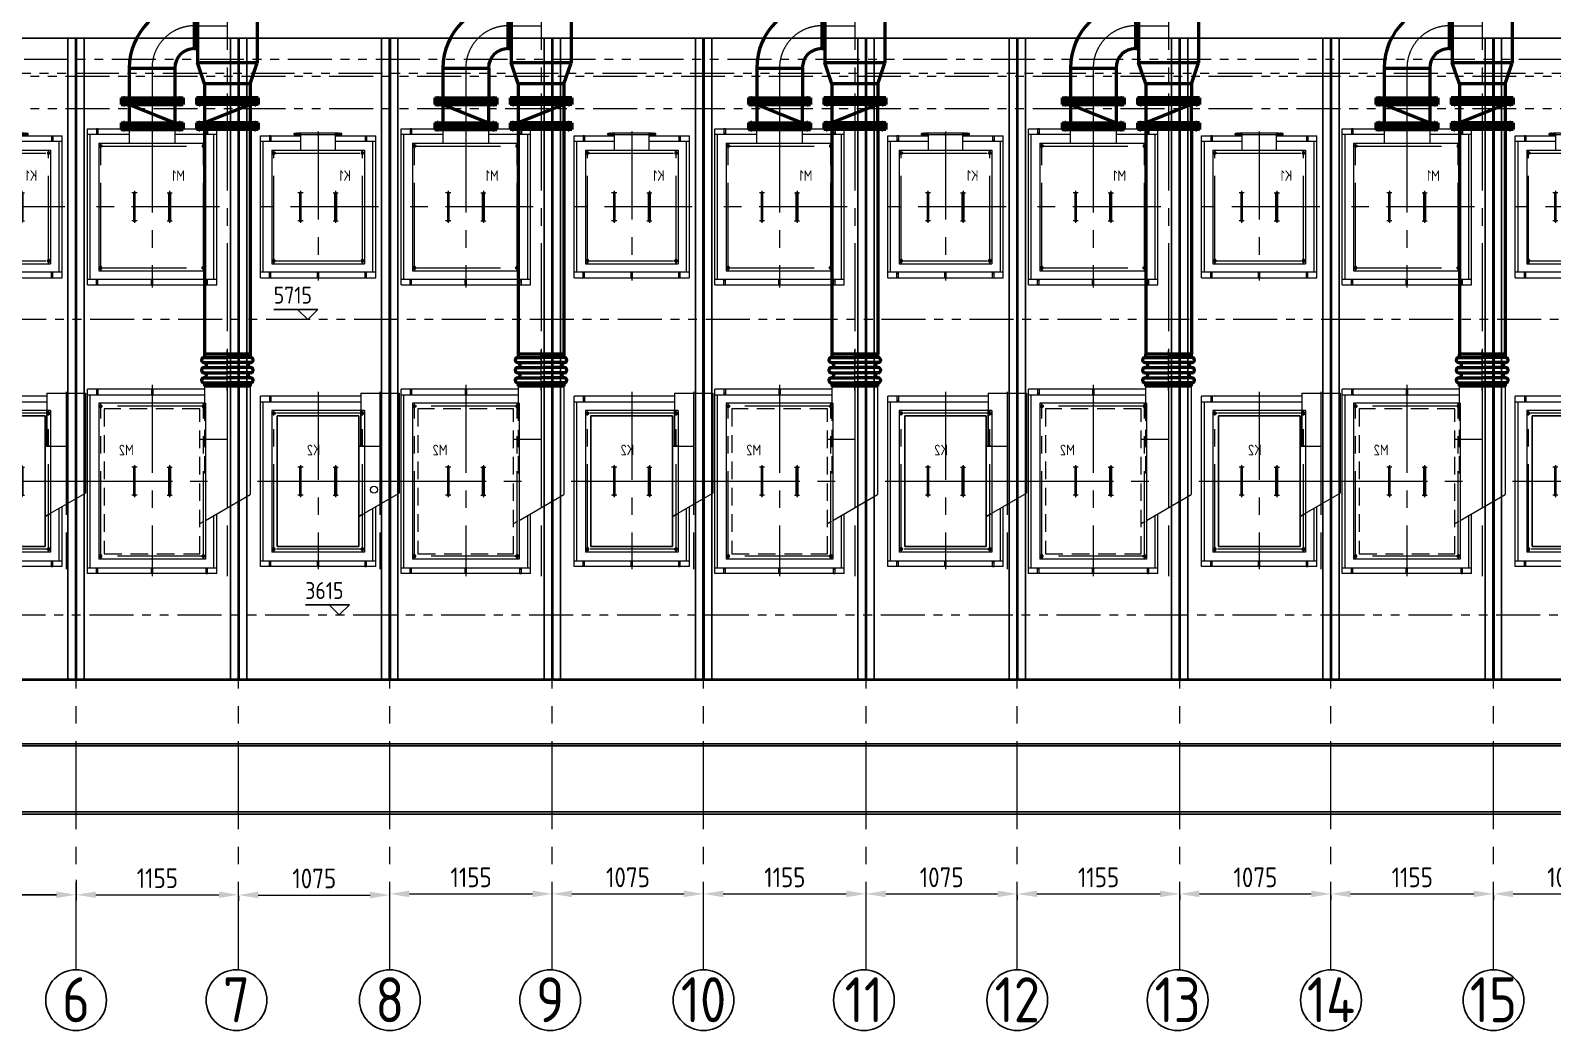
# Model space of a CAD drawing. Header units: millimetres. Extents: x 188205 to 604756, y -401673 to 15123.
# Drawn here: x 352602 to 363421, y -213366 to -206257 of the extents above; entities that cross this region are included whole.
import ezdxf
from ezdxf.enums import TextEntityAlignment as Align

# ---------------------------------------------------------------- set-up
doc = ezdxf.new("R2010")
doc.units = ezdxf.units.MM
doc.header["$LTSCALE"] = 500
for name, pattern in [('CENTER', [2, 1.25, -0.25, 0.25, -0.25]), ('CONTINOUS', [0]), ('DASHED2', [0.375, 0.25, -0.125]), ('DASHEDX2', [38.1, 25.4, -12.7]), ('PHANTOM2', [1.25, 0.625, -0.125, 0.125, -0.125, 0.125, -0.125])]:
    doc.linetypes.add(name, pattern=pattern)
for name, color, linetype, lineweight in [('2D', 4, 'PHANTOM2', 20), ('BIAOZHU', 3, 'Continuous', 25), ('gas', 2, 'Continuous', 50), ('POU', 4, 'Continuous', 20), ('SHI', 7, 'Continuous', 40), ('SW', 8, 'Continuous', 20), ('WEN', 3, 'Continuous', 20), ('XU', 6, 'DASHED2', 20), ('ZHONG', 1, 'CENTER', 20), ('中心线', 1, 'CENTER', 18), ('虚线', 3, 'DASHEDX2', 25)]:
    doc.layers.add(name, color=color, linetype=linetype, lineweight=lineweight)
doc.layers.add('HAN', color=9, linetype='Continuous')
doc.styles.add('GB', font='gbenor.shx', dxfattribs={"bigfont": 'gbcbig.shx'})
doc.dimstyles.new('ISO-25$0', dxfattribs={"dimscale": 40, "dimtxt": 3.5, "dimasz": 3.5, "dimexe": 1, "dimexo": 0.2, "dimgap": 1.2, "dimtad": 1, "dimtoh": 1, "dimdec": 1, "dimzin": 9, "dimdsep": 46, "dimtxsty": 'GB', "dimcen": 0, "dimclrd": 3, "dimclre": 3, "dimclrt": 256, "dimadec": 0, "dimazin": 2, "dimtfac": 1, "dimtdec": 1, "dimtix": 1, "dimtmove": 0, "dimatfit": 3, "dimldrblk": 'DOTSMALL', "dimfxl": 0, "dimlwd": -1, "dimlwe": 20, "dimarcsym": 0})
pattern_1 = [(45, (-1073.1666, -462.3768), (-2.245064, 2.245064), [])]
pattern_2 = [(45, (-3886.8455, -2451.773), (-2.245064, 2.245064), [])]

# ---------------------------------------------------------------- blocks, each defined once
blk = doc.blocks.new('正标高')
at = {"layer": 'BIAOZHU'}
for p, q in [((-2.4, 2.4), (8, 2.4)), ((-2.4, 2.4), (0, 0)), ((2.4, 2.4), (0, 0))]:
    blk.add_line(p, q, dxfattribs=at)
at = {"layer": 'BIAOZHU', "style": 'GB'}
blk.add_attdef('1000', (-0.7624, 3.76), '', height=4, dxfattribs=at)
at = {"layer": 'BIAOZHU', "style": 'GB', "flags": 10}
blk.add_attdef('+', (-3.12, 3.76), '', height=4, dxfattribs=at)
blk = doc.blocks.new('A$C7B3D596B')
at = {"layer": 'HAN'}
for p, q in [((0, 4556), (0, 0)), ((0, 4556), (116, 4556)), ((54, 4556), (54, 0)), ((62, 4556), (62, 0)), ((116, 4556), (116, 0)), ((0, 0), (116, 0))]:
    blk.add_line(p, q, dxfattribs=at)
at = {"layer": 'ZHONG', "color": 1}
blk.add_line((58, 4556), (58, 0), dxfattribs=at)
blk = doc.blocks.new('序号')
at = {"layer": 'BIAOZHU'}
blk.add_circle((0, -5.4), 5.4, dxfattribs=at)
at = {"layer": 'BIAOZHU', "style": 'GB', "flags": 8}
blk.add_attdef('序号', text='', height=8, dxfattribs=at).set_placement((0, -5.48), align=Align.MIDDLE)
blk = doc.blocks.new('*D581')
at = {"layer": 'BIAOZHU', "color": 3, "linetype": 'ByBlock', "lineweight": 20}
for p, q in [((351851, -212294), (351851, -212441)), ((352926, -212294), (352926, -212441))]:
    blk.add_line(p, q, dxfattribs=at)
at = {"layer": 'BIAOZHU', "color": 3}
blk.add_line((352786, -212401), (351991, -212401), dxfattribs=at)
for points in [[(351991, -212378), (351991, -212424), (351851, -212401)], [(352786, -212378), (352786, -212424), (352926, -212401)]]:
    blk.add_solid(points, dxfattribs=at)
at = {"layer": 'Defpoints', "color": 0}
for p in [(351851, -212286), (352926, -212286), (351851, -212401)]:
    blk.add_point(p, dxfattribs=at)
at = {"layer": 'BIAOZHU', "insert": (352389, -212283), "char_height": 140, "attachment_point": 5, "style": 'GB'}
blk.add_mtext('1075', dxfattribs=at)
blk = doc.blocks.new('_DotSmall')
at = {"color": 0, "linetype": 'ByBlock', "const_width": 0.5}
blk.add_lwpolyline([(-0.0625, 0, 1), (0.0625, 0, 1)], format="xyb", close=True, dxfattribs=at)
blk = doc.blocks.new('*D585')
at = {"layer": 'Defpoints', "color": 0}
for p in [(352926, -212401), (354081, -212401), (354081, -212401)]:
    blk.add_point(p, dxfattribs=at)
at = {"layer": 'WEN', "color": 3, "linetype": 'ByBlock', "lineweight": 20}
for p, q in [((352926, -212393), (352926, -212361)), ((354081, -212393), (354081, -212361))]:
    blk.add_line(p, q, dxfattribs=at)
at = {"layer": 'WEN', "color": 3}
blk.add_line((353066, -212401), (353941, -212401), dxfattribs=at)
for points in [[(353066, -212378), (353066, -212424), (352926, -212401)], [(353941, -212378), (353941, -212424), (354081, -212401)]]:
    blk.add_solid(points, dxfattribs=at)
at = {"layer": 'WEN', "insert": (353504, -212283), "char_height": 140, "attachment_point": 5, "style": 'GB'}
blk.add_mtext('1155', dxfattribs=at)
blk = doc.blocks.new('*D586')
at = {"layer": 'Defpoints', "color": 0}
for p in [(354081, -212401), (355156, -212403), (355156, -212403)]:
    blk.add_point(p, dxfattribs=at)
at = {"layer": 'WEN', "color": 3, "linetype": 'ByBlock', "lineweight": 20}
for p, q in [((355156, -212395), (355156, -212363)), ((354081, -212409), (354081, -212443))]:
    blk.add_line(p, q, dxfattribs=at)
at = {"layer": 'WEN', "color": 3}
blk.add_line((354221, -212403), (355016, -212403), dxfattribs=at)
for points in [[(354221, -212379), (354221, -212426), (354081, -212403)], [(355016, -212379), (355016, -212426), (355156, -212403)]]:
    blk.add_solid(points, dxfattribs=at)
at = {"layer": 'WEN', "insert": (354619, -212285), "char_height": 140, "attachment_point": 5, "style": 'GB'}
blk.add_mtext('1075', dxfattribs=at)
blk = doc.blocks.new('*D587')
at = {"layer": 'Defpoints', "color": 0}
for p in [(355156, -212395), (356311, -212395), (356311, -212395)]:
    blk.add_point(p, dxfattribs=at)
at = {"layer": 'WEN', "color": 3, "linetype": 'ByBlock', "lineweight": 20}
for p, q in [((355156, -212387), (355156, -212355)), ((356311, -212387), (356311, -212355))]:
    blk.add_line(p, q, dxfattribs=at)
at = {"layer": 'WEN', "color": 3}
blk.add_line((355296, -212395), (356171, -212395), dxfattribs=at)
for points in [[(355296, -212371), (355296, -212418), (355156, -212395)], [(356171, -212371), (356171, -212418), (356311, -212395)]]:
    blk.add_solid(points, dxfattribs=at)
at = {"layer": 'WEN', "insert": (355734, -212277), "char_height": 140, "attachment_point": 5, "style": 'GB'}
blk.add_mtext('1155', dxfattribs=at)
blk = doc.blocks.new('*D588')
at = {"layer": 'Defpoints', "color": 0}
for p in [(356311, -212395), (357386, -212395), (357386, -212395)]:
    blk.add_point(p, dxfattribs=at)
at = {"layer": 'WEN', "color": 3, "linetype": 'ByBlock', "lineweight": 20}
for p, q in [((356311, -212387), (356311, -212355)), ((357386, -212387), (357386, -212355))]:
    blk.add_line(p, q, dxfattribs=at)
at = {"layer": 'WEN', "color": 3}
blk.add_line((356451, -212395), (357246, -212395), dxfattribs=at)
for points in [[(356451, -212371), (356451, -212418), (356311, -212395)], [(357246, -212371), (357246, -212418), (357386, -212395)]]:
    blk.add_solid(points, dxfattribs=at)
at = {"layer": 'WEN', "insert": (356849, -212277), "char_height": 140, "attachment_point": 5, "style": 'GB'}
blk.add_mtext('1075', dxfattribs=at)
blk = doc.blocks.new('*D589')
at = {"layer": 'Defpoints', "color": 0}
for p in [(357386, -212395), (358541, -212395), (358541, -212395)]:
    blk.add_point(p, dxfattribs=at)
at = {"layer": 'WEN', "color": 3, "linetype": 'ByBlock', "lineweight": 20}
for p, q in [((357386, -212387), (357386, -212355)), ((358541, -212403), (358541, -212435))]:
    blk.add_line(p, q, dxfattribs=at)
at = {"layer": 'WEN', "color": 3}
blk.add_line((357526, -212395), (358401, -212395), dxfattribs=at)
for points in [[(357526, -212371), (357526, -212418), (357386, -212395)], [(358401, -212371), (358401, -212418), (358541, -212395)]]:
    blk.add_solid(points, dxfattribs=at)
at = {"layer": 'WEN', "insert": (357964, -212277), "char_height": 140, "attachment_point": 5, "style": 'GB'}
blk.add_mtext('1155', dxfattribs=at)
blk = doc.blocks.new('*D590')
at = {"layer": 'Defpoints', "color": 0}
for p in [(358541, -212395), (359616, -212395), (359616, -212395)]:
    blk.add_point(p, dxfattribs=at)
at = {"layer": 'WEN', "color": 3, "linetype": 'ByBlock', "lineweight": 20}
for p, q in [((358541, -212403), (358541, -212435)), ((359616, -212403), (359616, -212435))]:
    blk.add_line(p, q, dxfattribs=at)
at = {"layer": 'WEN', "color": 3}
blk.add_line((358681, -212395), (359476, -212395), dxfattribs=at)
for points in [[(358681, -212371), (358681, -212418), (358541, -212395)], [(359476, -212371), (359476, -212418), (359616, -212395)]]:
    blk.add_solid(points, dxfattribs=at)
at = {"layer": 'WEN', "insert": (359079, -212277), "char_height": 140, "attachment_point": 5, "style": 'GB'}
blk.add_mtext('1075', dxfattribs=at)
blk = doc.blocks.new('*D591')
at = {"layer": 'Defpoints', "color": 0}
for p in [(359616, -212395), (360771, -212395), (360771, -212395)]:
    blk.add_point(p, dxfattribs=at)
at = {"layer": 'WEN', "color": 3, "linetype": 'ByBlock', "lineweight": 20}
for p, q in [((359616, -212403), (359616, -212435)), ((360771, -212403), (360771, -212435))]:
    blk.add_line(p, q, dxfattribs=at)
at = {"layer": 'WEN', "color": 3}
blk.add_line((359756, -212395), (360631, -212395), dxfattribs=at)
for points in [[(359756, -212371), (359756, -212418), (359616, -212395)], [(360631, -212371), (360631, -212418), (360771, -212395)]]:
    blk.add_solid(points, dxfattribs=at)
at = {"layer": 'WEN', "insert": (360194, -212277), "char_height": 140, "attachment_point": 5, "style": 'GB'}
blk.add_mtext('1155', dxfattribs=at)
blk = doc.blocks.new('*D592')
at = {"layer": 'Defpoints', "color": 0}
for p in [(360771, -212395), (361846, -212395), (361846, -212395)]:
    blk.add_point(p, dxfattribs=at)
at = {"layer": 'WEN', "color": 3, "linetype": 'ByBlock', "lineweight": 20}
for p, q in [((360771, -212403), (360771, -212435)), ((361846, -212403), (361846, -212435))]:
    blk.add_line(p, q, dxfattribs=at)
at = {"layer": 'WEN', "color": 3}
blk.add_line((360911, -212395), (361706, -212395), dxfattribs=at)
for points in [[(360911, -212371), (360911, -212418), (360771, -212395)], [(361706, -212371), (361706, -212418), (361846, -212395)]]:
    blk.add_solid(points, dxfattribs=at)
at = {"layer": 'WEN', "insert": (361309, -212277), "char_height": 140, "attachment_point": 5, "style": 'GB'}
blk.add_mtext('1075', dxfattribs=at)
blk = doc.blocks.new('*D593')
at = {"layer": 'Defpoints', "color": 0}
for p in [(361846, -212395), (363001, -212395), (363001, -212395)]:
    blk.add_point(p, dxfattribs=at)
at = {"layer": 'WEN', "color": 3, "linetype": 'ByBlock', "lineweight": 20}
for p, q in [((361846, -212403), (361846, -212435)), ((363001, -212403), (363001, -212435))]:
    blk.add_line(p, q, dxfattribs=at)
at = {"layer": 'WEN', "color": 3}
blk.add_line((361986, -212395), (362861, -212395), dxfattribs=at)
for points in [[(361986, -212371), (361986, -212418), (361846, -212395)], [(362861, -212371), (362861, -212418), (363001, -212395)]]:
    blk.add_solid(points, dxfattribs=at)
at = {"layer": 'WEN', "insert": (362424, -212277), "char_height": 140, "attachment_point": 5, "style": 'GB'}
blk.add_mtext('1155', dxfattribs=at)
blk = doc.blocks.new('*D594')
at = {"layer": 'Defpoints', "color": 0}
for p in [(364076, -212371), (363001, -212395), (364076, -212395)]:
    blk.add_point(p, dxfattribs=at)
at = {"layer": 'WEN', "color": 3, "linetype": 'ByBlock', "lineweight": 20}
for p, q in [((364076, -212379), (364076, -212435)), ((363001, -212403), (363001, -212435))]:
    blk.add_line(p, q, dxfattribs=at)
at = {"layer": 'WEN', "color": 3}
blk.add_line((363141, -212395), (363936, -212395), dxfattribs=at)
for points in [[(363141, -212371), (363141, -212418), (363001, -212395)], [(363936, -212371), (363936, -212418), (364076, -212395)]]:
    blk.add_solid(points, dxfattribs=at)
at = {"layer": 'WEN', "insert": (363539, -212277), "char_height": 140, "attachment_point": 5, "style": 'GB'}
blk.add_mtext('1075', dxfattribs=at)
blk = doc.blocks.new('A$C2D085787')
for p, q in [((-146, 1249), (-146, 539)), ((127, 1249), (-146, 1249)), ((127, 1249), (127, 1128)), ((127, 1229), (430, 1229)), ((430, 1229), (840, 1229)), ((765, 1229), (765, 1189)), ((765, 1229), (775, 1229)), ((765, 1199), (775, 1199)), ((775, 1229), (775, 1189)), ((840, 19), (840, 1229)), ((101, 1128), (101, 120)), ((101, 1128), (759, 1128)), ((430, 1189), (127, 1189)), ((840, 1189), (430, 1189)), ((759, 1128), (759, 120)), ((820, 59), (820, 1189)), ((101, 874), (-9, 874)), ((-9, 874), (-9, 460)), ((101, 396), (-146, 539)), ((20, 19), (20, 443)), ((40, 59), (40, 432)), ((101, 120), (759, 120)), ((840, 59), (20, 59)), ((20, 19), (840, 19)), ((85, 19), (85, 59)), ((95, 49), (85, 49)), ((95, 19), (85, 19)), ((95, 19), (95, 59)), ((425, 19), (425, 59)), ((425, 49), (435, 49)), ((425, 19), (435, 19)), ((435, 19), (435, 59)), ((765, 19), (765, 59)), ((765, 49), (775, 49)), ((765, 19), (775, 19)), ((775, 19), (775, 59))]:
    blk.add_line(p, q)
for points in [[(106, 1112), (115, 1117), (124, 1112), (124, 1102), (115, 1097), (106, 1102)], [(106, 136), (115, 131), (124, 136), (124, 146), (115, 151), (106, 146)], [(754, 136), (745, 131), (736, 136), (736, 146), (745, 151), (754, 146)]]:
    blk.add_lwpolyline(points, close=True)
for points in [[(745, 1117), (736, 1112), (736, 1102), (745, 1097)], [(745, 1117), (754, 1112), (754, 1102), (745, 1097)]]:
    blk.add_lwpolyline(points)
for centre in [(115, 1107), (745, 1107), (115, 141), (745, 141)]:
    blk.add_circle(centre, 9)
at = {"layer": 'SW'}
for p, q in [((299, 724), (299, 524)), ((311, 524), (311, 724)), ((549, 524), (549, 724)), ((561, 724), (561, 524))]:
    blk.add_line(p, q, dxfattribs=at)
for centre, start, end in [((305, 724), 0, 180), ((555, 724), 0, 180), ((305, 524), 180, 0), ((555, 524), 180, 0)]:
    blk.add_arc(centre, 6, start, end, dxfattribs=at)
at = {"layer": 'ZHONG'}
for p, q in [((-9, 1259), (-9, 0)), ((430, 1259), (430, 0)), ((101, 1107), (745, 1107)), ((115, 120), (115, 1128)), ((115, 1092), (115, 1127)), ((745, 120), (745, 1128)), ((745, 1092), (745, 1127)), ((323, 724), (287, 724)), ((305, 738), (305, 510)), ((537, 724), (573, 724)), ((555, 738), (555, 510)), ((429, 624), (-146, 624)), ((860, 624), (15, 624)), ((323, 524), (287, 524)), ((537, 524), (573, 524)), ((101, 141), (745, 141)), ((115, 156), (115, 120)), ((745, 156), (745, 120))]:
    blk.add_line(p, q, dxfattribs=at)
at = {"layer": '虚线'}
for p, q in [((127, 1123), (127, 874)), ((140, 874), (105, 874)), ((140, 374), (106, 393))]:
    blk.add_line(p, q, dxfattribs=at)
blk.add_lwpolyline([(140, 159), (140, 1089), (720, 1089), (720, 159)], close=True, dxfattribs=at)
at = {"layer": 'BIAOZHU', "style": 'GB'}
blk.add_text('K2', height=75, dxfattribs=at).set_placement((413, 809))
blk = doc.blocks.new('A$C16F912A5')
for p, q in [((-217, 1349), (-217, 580)), ((108, 1349), (-217, 1349)), ((108, 1349), (108, 1228)), ((108, 1329), (480, 1329)), ((475, 1329), (475, 1289)), ((475, 1329), (485, 1329)), ((475, 1299), (485, 1299)), ((480, 1329), (940, 1329)), ((485, 1329), (485, 1289)), ((865, 1329), (865, 1289)), ((865, 1329), (875, 1329)), ((865, 1299), (875, 1299)), ((875, 1329), (875, 1289)), ((940, 19), (940, 1329)), ((101, 1228), (101, 120)), ((101, 1228), (859, 1228)), ((480, 1289), (108, 1289)), ((940, 1289), (480, 1289)), ((859, 1228), (859, 120)), ((920, 59), (920, 1289)), ((108, 974), (-55, 974)), ((-55, 974), (-55, 487)), ((101, 396), (-217, 580)), ((20, 19), (20, 443)), ((40, 59), (40, 432)), ((101, 120), (859, 120)), ((940, 59), (20, 59)), ((20, 19), (940, 19)), ((85, 19), (85, 59)), ((95, 49), (85, 49)), ((95, 19), (85, 19)), ((95, 19), (95, 59)), ((475, 19), (475, 59)), ((475, 49), (485, 49)), ((475, 19), (485, 19)), ((485, 19), (485, 59)), ((865, 19), (865, 59)), ((865, 49), (875, 49)), ((865, 19), (875, 19)), ((875, 19), (875, 59))]:
    blk.add_line(p, q)
for points in [[(106, 1212), (115, 1217), (124, 1212), (124, 1202), (115, 1197), (106, 1202)], [(106, 136), (115, 131), (124, 136), (124, 146), (115, 151), (106, 146)], [(854, 136), (845, 131), (836, 136), (836, 146), (845, 151), (854, 146)]]:
    blk.add_lwpolyline(points, close=True)
for points in [[(845, 1217), (836, 1212), (836, 1202), (845, 1197)], [(845, 1217), (854, 1212), (854, 1202), (845, 1197)]]:
    blk.add_lwpolyline(points)
for centre in [(115, 1207), (845, 1207), (115, 141), (845, 141)]:
    blk.add_circle(centre, 9)
at = {"layer": 'SW'}
for p, q in [((349, 774), (349, 574)), ((361, 574), (361, 774)), ((599, 574), (599, 774)), ((611, 774), (611, 574))]:
    blk.add_line(p, q, dxfattribs=at)
for centre, start, end in [((355, 774), 0, 180), ((605, 774), 0, 180), ((355, 574), 180, 0), ((605, 574), 180, 0)]:
    blk.add_arc(centre, 6, start, end, dxfattribs=at)
at = {"layer": 'XU'}
for p, q in [((108, 1228), (108, 674)), ((140, 974), (110, 974)), ((140, 374), (110, 391))]:
    blk.add_line(p, q, dxfattribs=at)
blk.add_lwpolyline([(140, 159), (140, 1189), (820, 1189), (820, 159)], close=True, dxfattribs=at)
at = {"layer": 'ZHONG'}
for p, q in [((-55, 1359), (-55, 0)), ((480, 1359), (480, 0)), ((101, 1207), (845, 1207)), ((115, 120), (115, 1228)), ((115, 1192), (115, 1227)), ((845, 120), (845, 1228)), ((845, 1192), (845, 1227)), ((373, 774), (337, 774)), ((355, 788), (355, 560)), ((587, 774), (623, 774)), ((605, 788), (605, 560)), ((960, 674), (15, 674)), ((373, 574), (337, 574)), ((587, 574), (623, 574)), ((101, 141), (845, 141)), ((115, 156), (115, 120)), ((845, 156), (845, 120))]:
    blk.add_line(p, q, dxfattribs=at)
at = {"layer": 'BIAOZHU', "style": 'GB'}
blk.add_text('M2', height=75, dxfattribs=at).set_placement((610, 859))
blk = doc.blocks.new('A$C7B05743A')
at = {"layer": 'POU'}
h = blk.add_hatch(dxfattribs=at)
h.set_pattern_fill('ANSI31', color=256, style=0)
h.set_pattern_definition(pattern_1)
h.paths.add_polyline_path([(268, 1047), (260, 1047), (260, 1037), (268, 1037)])
h.paths.add_polyline_path([(306, 1037), (306, 1049), (290, 1049), (288, 1047), (286, 1047), (286, 1037)])
h = blk.add_hatch(dxfattribs=at)
h.set_pattern_fill('ANSI31', color=256, style=0)
h.set_pattern_definition(pattern_1)
h.paths.add_polyline_path([(573, 1047), (572, 1047), (570, 1049), (553, 1049), (553, 1037), (573, 1037)])
h.paths.add_polyline_path([(600, 1047), (591, 1047), (591, 1037), (600, 1037)])
for p, q in [((307, 1029), (20, 1029)), ((20, 19), (20, 1029)), ((20, 989), (307, 989)), ((40, 59), (40, 989)), ((85, 1029), (85, 989)), ((95, 1029), (85, 1029)), ((95, 999), (85, 999)), ((95, 1029), (95, 989)), ((260, 1047), (288, 1047)), ((260, 1037), (260, 1047)), ((260, 1037), (600, 1037)), ((268, 1037), (268, 1047)), ((286, 1037), (286, 1047)), ((290, 1049), (288, 1047)), ((290, 1049), (570, 1049)), ((306, 1037), (306, 1049)), ((307, 928), (307, 1037)), ((552, 928), (552, 1037)), ((840, 1029), (552, 1029)), ((552, 989), (840, 989)), ((553, 1037), (553, 1049)), ((570, 1049), (572, 1047)), ((572, 1047), (600, 1047)), ((573, 1037), (573, 1047)), ((591, 1037), (591, 1047)), ((600, 1037), (600, 1047)), ((765, 1029), (775, 1029)), ((765, 1029), (765, 989)), ((765, 999), (775, 999)), ((775, 1029), (775, 989)), ((820, 59), (820, 989)), ((840, 19), (840, 1029)), ((759, 928), (101, 928)), ((101, 928), (101, 120)), ((759, 928), (759, 120)), ((759, 120), (101, 120)), ((20, 59), (840, 59)), ((840, 19), (20, 19)), ((85, 19), (85, 59)), ((95, 49), (85, 49)), ((95, 19), (85, 19)), ((95, 19), (95, 59)), ((425, 19), (425, 59)), ((435, 49), (425, 49)), ((435, 19), (425, 19)), ((435, 19), (435, 59)), ((765, 19), (765, 59)), ((765, 49), (775, 49)), ((765, 19), (775, 19)), ((775, 19), (775, 59))]:
    blk.add_line(p, q)
for points in [[(115, 917), (106, 912), (106, 902), (115, 897)], [(115, 917), (124, 912), (124, 902), (115, 897)]]:
    blk.add_lwpolyline(points)
for points in [[(754, 912), (745, 917), (736, 912), (736, 902), (745, 897), (754, 902)], [(106, 136), (115, 131), (124, 136), (124, 146), (115, 151), (106, 146)], [(754, 136), (745, 131), (736, 136), (736, 146), (745, 151), (754, 146)]]:
    blk.add_lwpolyline(points, close=True)
for centre in [(115, 907), (745, 907), (115, 141), (745, 141)]:
    blk.add_circle(centre, 9)
at = {"layer": 'SW'}
for p, q in [((299, 624), (299, 424)), ((311, 424), (311, 624)), ((549, 424), (549, 624)), ((561, 624), (561, 424))]:
    blk.add_line(p, q, dxfattribs=at)
for centre, start, end in [((305, 624), 0, 180), ((555, 624), 0, 180), ((305, 424), 180, 0), ((555, 424), 180, 0)]:
    blk.add_arc(centre, 6, start, end, dxfattribs=at)
at = {"layer": 'ZHONG'}
for p, q in [((277, 1032), (277, 1053)), ((430, 1059), (430, 0)), ((430, 1032), (430, 1053)), ((582, 1032), (582, 1053)), ((115, 120), (115, 928)), ((115, 892), (115, 927)), ((759, 907), (115, 907)), ((745, 120), (745, 928)), ((745, 892), (745, 927)), ((323, 624), (287, 624)), ((305, 638), (305, 410)), ((537, 624), (573, 624)), ((555, 638), (555, 410)), ((0, 524), (845, 524)), ((323, 424), (287, 424)), ((537, 424), (573, 424)), ((115, 156), (115, 120)), ((759, 141), (115, 141)), ((745, 156), (745, 120))]:
    blk.add_line(p, q, dxfattribs=at)
at = {"layer": 'BIAOZHU', "style": 'GB'}
blk.add_text('K1', height=75, dxfattribs=at).set_placement((196, 709))
blk = doc.blocks.new('A$C7C540FFD')
at = {"layer": 'POU'}
h = blk.add_hatch(dxfattribs=at)
h.set_pattern_fill('ANSI31', color=256, style=0)
h.set_pattern_definition(pattern_2)
h.paths.add_polyline_path([(316, 1149), (295, 1149), (292, 1146), (291, 1146), (291, 1123), (316, 1123)])
h.paths.add_polyline_path([(258, 1123), (269, 1123), (269, 1146), (258, 1146)])
h = blk.add_hatch(dxfattribs=at)
h.set_pattern_fill('ANSI31', color=256, style=0)
h.set_pattern_definition(pattern_2)
h.paths.add_polyline_path([(691, 1123), (703, 1123), (703, 1146), (691, 1146)])
h.paths.add_polyline_path([(669, 1123), (669, 1146), (669, 1146), (666, 1149), (644, 1149), (644, 1123)])
for p, q in [((258, 1129), (20, 1129)), ((20, 19), (20, 1129)), ((20, 1089), (318, 1089)), ((40, 59), (40, 1089)), ((85, 1129), (85, 1089)), ((95, 1129), (85, 1129)), ((95, 1099), (85, 1099)), ((95, 1129), (95, 1089)), ((258, 1146), (292, 1146)), ((258, 1123), (258, 1146)), ((258, 1123), (703, 1123)), ((269, 1123), (269, 1146)), ((283, 1123), (678, 1123)), ((291, 1123), (291, 1146)), ((295, 1149), (292, 1146)), ((295, 1149), (666, 1149)), ((316, 1123), (316, 1149)), ((318, 1123), (318, 1028)), ((643, 1123), (643, 1028)), ((643, 1089), (940, 1089)), ((644, 1123), (644, 1149)), ((666, 1149), (669, 1146)), ((669, 1146), (703, 1146)), ((669, 1123), (669, 1146)), ((691, 1123), (691, 1146)), ((703, 1123), (703, 1146)), ((940, 1129), (703, 1129)), ((865, 1129), (875, 1129)), ((865, 1129), (865, 1089)), ((865, 1099), (875, 1099)), ((875, 1129), (875, 1089)), ((920, 59), (920, 1089)), ((940, 19), (940, 1129)), ((859, 1028), (101, 1028)), ((101, 1028), (101, 120)), ((859, 1028), (859, 120)), ((859, 120), (101, 120)), ((20, 59), (940, 59)), ((940, 19), (20, 19)), ((85, 19), (85, 59)), ((95, 49), (85, 49)), ((95, 19), (85, 19)), ((95, 19), (95, 59)), ((475, 19), (475, 59)), ((485, 49), (475, 49)), ((485, 19), (475, 19)), ((485, 19), (485, 59)), ((865, 19), (865, 59)), ((865, 49), (875, 49)), ((865, 19), (875, 19)), ((875, 19), (875, 59))]:
    blk.add_line(p, q)
for points in [[(115, 1017), (106, 1012), (106, 1002), (115, 997)], [(115, 1017), (124, 1012), (124, 1002), (115, 997)]]:
    blk.add_lwpolyline(points)
for points in [[(854, 1012), (845, 1017), (836, 1012), (836, 1002), (845, 997), (854, 1002)], [(106, 136), (115, 131), (124, 136), (124, 146), (115, 151), (106, 146)], [(854, 136), (845, 131), (836, 136), (836, 146), (845, 151), (854, 146)]]:
    blk.add_lwpolyline(points, close=True)
for centre in [(115, 1007), (845, 1007), (115, 141), (845, 141)]:
    blk.add_circle(centre, 9)
at = {"layer": 'SW'}
for p, q in [((349, 674), (349, 474)), ((361, 474), (361, 674)), ((599, 474), (599, 674)), ((611, 674), (611, 474))]:
    blk.add_line(p, q, dxfattribs=at)
for centre, start, end in [((355, 674), 0, 180), ((605, 674), 0, 180), ((355, 474), 180, 0), ((605, 474), 180, 0)]:
    blk.add_arc(centre, 6, start, end, dxfattribs=at)
at = {"layer": 'ZHONG'}
for p, q in [((280, 1114), (280, 1156)), ((480, 1159), (480, 0)), ((480, 1114), (480, 1156)), ((680, 1114), (680, 1156)), ((115, 120), (115, 1028)), ((115, 992), (115, 1027)), ((859, 1007), (115, 1007)), ((845, 120), (845, 1028)), ((845, 992), (845, 1027)), ((373, 674), (337, 674)), ((355, 688), (355, 460)), ((587, 674), (623, 674)), ((605, 688), (605, 460)), ((0, 574), (945, 574)), ((373, 474), (337, 474)), ((587, 474), (623, 474)), ((115, 156), (115, 120)), ((859, 141), (115, 141)), ((845, 156), (845, 120))]:
    blk.add_line(p, q, dxfattribs=at)
at = {"layer": 'BIAOZHU', "style": 'GB'}
blk.add_text('M1', height=75, dxfattribs=at).set_placement((246, 759))
blk = doc.blocks.new('蝶阀-DN300')
at = {"linetype": 'CONTINOUS'}
for p, q in [((-220, 226), (220, 226)), ((-220, 226), (-220, 178)), ((220, 226), (220, 178)), ((-220, 202), (220, 202)), ((-220, 178), (220, 178)), ((-162, 178), (-162, 48)), ((-162, 178), (162, 48)), ((162, 178), (162, 48)), ((-220, 48), (220, 48)), ((-220, 48), (-220, 0)), ((-220, 24), (220, 24)), ((-220, 0), (220, 0)), ((220, 48), (220, 0))]:
    blk.add_line(p, q, dxfattribs=at)
at = {"layer": '中心线', "ltscale": 0.04}
for p, q in [((-198, 239), (-198, 164)), ((198, 239), (198, 164)), ((-198, -13), (-198, 62)), ((198, -13), (198, 62))]:
    blk.add_line(p, q, dxfattribs=at)
at = {"layer": '中心线', "ltscale": 0.1}
blk.add_line((0, 258), (0, -52), dxfattribs=at)
blk = doc.blocks.new('波纹管-DN300')
at = {"linetype": 'CONTINOUS'}
for p, q in [((162, 228), (-163, 228)), ((-163, 228), (-163, 204)), ((162, 228), (162, 204)), ((-163, 23), (-163, 0)), ((162, 0), (-163, 0)), ((162, 23), (162, 0))]:
    blk.add_line(p, q, dxfattribs=at)
at = {"ltscale": 0.5}
for p, q in [((-166, 204), (0, 204)), ((-166, 168), (0, 168)), ((-166, 132), (0, 132)), ((166, 204), (0, 204)), ((166, 168), (0, 168)), ((166, 132), (0, 132)), ((-166, 96), (0, 96)), ((-166, 60), (0, 60)), ((-166, 23), (0, 23)), ((166, 96), (0, 96)), ((166, 60), (0, 60)), ((166, 23), (0, 23))]:
    blk.add_line(p, q, dxfattribs=at)
for centre, major_axis, start_param, end_param in [((-166, 186), (-0.4, 18.1), -0.023739, 3.117854), ((-166, 114), (-0.4, 18.1), -0.023739, 3.117854), ((-166, 150), (-0.2, 18.1), 3.129948, 6.271541), ((166, 150), (-0.4, 18.1), -0.023739, 3.117854), ((166, 186), (-0.2, 18.1), 3.129948, 6.271541), ((166, 114), (-0.2, 18.1), 3.129948, 6.271541), ((-166, 42), (-0.4, 18.1), -0.023739, 3.117854), ((-166, 78), (0.5, 18.1), 3.166909, 6.308502), ((166, 78), (0.6, 18.1), 0.034016, 3.175609), ((166, 42), (-0.2, 18.1), 3.129948, 6.271541)]:
    blk.add_ellipse(centre, major_axis=major_axis, ratio=1, start_param=start_param, end_param=end_param, dxfattribs=at)
at = {"layer": 'ZHONG', "linetype": 'CONTINOUS'}
blk.add_line((0, -31), (0, 254), dxfattribs=at)
blk = doc.blocks.new('gas-b2')
for p, q in [((857, 1454), (857, 575)), ((1283, 1454), (1283, 575)), ((857, 575), (857, -262)), ((1283, 575), (1283, -262)), ((835, 163), (835, -162)), ((835, 163), (857, 163)), ((835, -162), (857, -162)), ((373, -300), (373, -512)), ((373, -300), (698, -300)), ((698, -300), (698, -512)), ((1283, -262), (857, -262)), ((908, -412), (857, -262)), ((1233, -412), (1283, -262)), ((908, -412), (908, -512)), ((1233, -412), (908, -412)), ((1233, -412), (1233, -512)), ((908, -738), (908, -2335)), ((1233, -738), (1233, -2335))]:
    blk.add_line(p, q)
for radius in [462, 138]:
    blk.add_arc((835, -300), radius, 90, 180)
at = {"layer": 'ZHONG', "linetype": 'CENTER'}
for p, q in [((1070, 1454), (1070, -2562)), ((535, -300), (535, -1049))]:
    blk.add_line(p, q, dxfattribs=at)
at = {"layer": 'ZHONG'}
blk.add_line((835, 0), (1070, 0), dxfattribs=at)
blk.add_arc((835, -300), 300, 90, 180, dxfattribs=at)
for name, p in [('蝶阀-DN300', (535, -738)), ('波纹管-DN300', (1070, -2562))]:
    blk.add_blockref(name, p)
at = {"xscale": -1}
blk.add_blockref('蝶阀-DN300', (1070, -738), dxfattribs=at)

msp = doc.modelspace()

# ---------------------------------------------------------------- linework, layer by layer
at = {"linetype": 'Continuous'}
msp.add_line((368667.215, -206311.413), (346602.215, -206311.413), dxfattribs=at)
for p, q in [((354496.215, -210867.413), (354496.215, -210877.42)), ((370516.215, -211327.42), (346036.215, -211327.42)), ((368144.806, -211343.42), (346036.215, -211343.42)), ((355255.215, -211327.42), (352829.215, -211327.42)), ((355255.215, -211343.42), (352829.215, -211343.42)), ((359593.215, -211327.42), (356277.215, -211327.42)), ((359593.215, -211343.42), (356277.215, -211343.42)), ((363143.215, -211327.42), (359827.215, -211327.42)), ((363143.215, -211343.42), (359827.215, -211343.42)), ((370516.215, -211811.42), (346036.215, -211811.42)), ((370516.215, -211827.42), (346036.215, -211827.42))]:
    msp.add_line(p, q)
at = {"layer": '2D'}
for p, q in [((346931.215, -206461.413), (368121.215, -206461.413)), ((347226.215, -206581.413), (368121.215, -206581.413)), ((347292.215, -206561.413), (368417.215, -206561.413)), ((347226.215, -206811.413), (368121.215, -206811.413)), ((367714.215, -208311.406), (347686.273, -208311.406)), ((347396.215, -210411.413), (367947.215, -210411.413))]:
    msp.add_line(p, q, dxfattribs=at)
at = {"layer": 'SW'}
msp.add_circle((355043.833, -209521.406), 25, dxfattribs=at)
at = {"layer": 'WEN'}
for p, q in [((368411.215, -210867.413), (346926.215, -210867.413)), ((368667.215, -210877.42), (346186.012, -210877.42))]:
    msp.add_line(p, q, dxfattribs=at)
at = {"layer": 'ZHONG'}
for p, q in [((352926.212, -212934.513), (352926.212, -210479.572)), ((354081.212, -212934.513), (354081.212, -210479.572)), ((355156.212, -212934.513), (355156.212, -210479.572)), ((356311.212, -212934.513), (356311.212, -210479.572)), ((357386.212, -212934.513), (357386.212, -210479.572)), ((358541.212, -212934.513), (358541.212, -210479.572)), ((359616.212, -212934.513), (359616.212, -210479.572)), ((360771.212, -212934.513), (360771.212, -210479.572)), ((361846.212, -212934.513), (361846.212, -210479.572)), ((363001.212, -212934.513), (363001.212, -210479.572))]:
    msp.add_line(p, q, dxfattribs=at)

# ---------------------------------------------------------------- block references
at = {"layer": 'gas'}
for p in [(352931.212, -206223.974), (355161.212, -206223.974), (357391.212, -206223.974), (359621.212, -206223.974), (361851.212, -206223.974)]:
    msp.add_blockref('gas-b2', p, dxfattribs=at)
at = {"layer": 'SHI'}
ref = msp.add_blockref('序号', (352926.212, -213366.241), dxfattribs=dict(at, xscale=40, yscale=40, zscale=40, rotation=180))
ref.add_attrib('序号', '6', dxfattribs={"layer": 'BIAOZHU', "height": 320, "style": 'GB', "flags": 8}).set_placement((352926.212, -213147.106), align=Align.MIDDLE)
ref = msp.add_blockref('序号', (354066.215, -213366.241), dxfattribs=dict(at, xscale=40, yscale=40, zscale=40, rotation=180))
ref.add_attrib('序号', '7', dxfattribs={"layer": 'BIAOZHU', "height": 320, "style": 'GB', "flags": 8}).set_placement((354066.215, -213147.106), align=Align.MIDDLE)
ref = msp.add_blockref('序号', (355156.212, -213366.241), dxfattribs=dict(at, xscale=40, yscale=40, zscale=40, rotation=180))
ref.add_attrib('序号', '8', dxfattribs={"layer": 'BIAOZHU', "height": 320, "style": 'GB', "flags": 8}).set_placement((355156.212, -213147.106), align=Align.MIDDLE)
ref = msp.add_blockref('序号', (356296.215, -213366.241), dxfattribs=dict(at, xscale=40, yscale=40, zscale=40, rotation=180))
ref.add_attrib('序号', '9', dxfattribs={"layer": 'BIAOZHU', "height": 320, "style": 'GB', "flags": 8}).set_placement((356296.215, -213147.106), align=Align.MIDDLE)
ref = msp.add_blockref('序号', (357386.212, -213366.241), dxfattribs=dict(at, xscale=40, yscale=40, zscale=40, rotation=180))
ref.add_attrib('序号', '10', dxfattribs={"layer": 'BIAOZHU', "height": 320, "style": 'GB', "flags": 8}).set_placement((357386.212, -213147.106), align=Align.MIDDLE)
ref = msp.add_blockref('序号', (358526.215, -213366.241), dxfattribs=dict(at, xscale=40, yscale=40, zscale=40, rotation=180))
ref.add_attrib('序号', '11', dxfattribs={"layer": 'BIAOZHU', "height": 320, "style": 'GB', "flags": 8}).set_placement((358526.215, -213147.106), align=Align.MIDDLE)
ref = msp.add_blockref('序号', (359616.212, -213366.241), dxfattribs=dict(at, xscale=40, yscale=40, zscale=40, rotation=180))
ref.add_attrib('序号', '12', dxfattribs={"layer": 'BIAOZHU', "height": 320, "style": 'GB', "flags": 8}).set_placement((359616.212, -213147.106), align=Align.MIDDLE)
ref = msp.add_blockref('序号', (360756.215, -213366.241), dxfattribs=dict(at, xscale=40, yscale=40, zscale=40, rotation=180))
ref.add_attrib('序号', '13', dxfattribs={"layer": 'BIAOZHU', "height": 320, "style": 'GB', "flags": 8}).set_placement((360756.215, -213147.106), align=Align.MIDDLE)
ref = msp.add_blockref('序号', (361846.212, -213366.241), dxfattribs=dict(at, xscale=40, yscale=40, zscale=40, rotation=180))
ref.add_attrib('序号', '14', dxfattribs={"layer": 'BIAOZHU', "height": 320, "style": 'GB', "flags": 8}).set_placement((361846.212, -213147.106), align=Align.MIDDLE)
ref = msp.add_blockref('序号', (363001.212, -213366.241), dxfattribs=dict(at, xscale=40, yscale=40, zscale=40, rotation=180))
ref.add_attrib('序号', '15', dxfattribs={"layer": 'BIAOZHU', "height": 320, "style": 'GB', "flags": 8}).set_placement((363001.212, -213147.106), align=Align.MIDDLE)
at = {"layer": 'SW', "xscale": -1}
for name, p in [('A$C7B3D596B', (352984.215, -210867.413)), ('A$C7B3D596B', (354139.215, -210867.413)), ('A$C7B3D596B', (355214.215, -210867.413)), ('A$C7B3D596B', (356369.215, -210867.413)), ('A$C7B3D596B', (357444.215, -210867.413)), ('A$C7B3D596B', (358599.215, -210867.413)), ('A$C7B3D596B', (359674.215, -210867.413)), ('A$C7B3D596B', (360829.215, -210867.413)), ('A$C7B3D596B', (361904.215, -210867.413)), ('A$C7B3D596B', (363059.215, -210867.413)), ('A$C7C540FFD', (353946.212, -208085.327)), ('A$C7C540FFD', (356176.212, -208085.327)), ('A$C7C540FFD', (358406.212, -208085.327)), ('A$C7C540FFD', (360636.212, -208085.327)), ('A$C7C540FFD', (362866.212, -208085.327)), ('A$C7B05743A', (352846.211, -208035.327)), ('A$C7B05743A', (355076.211, -208035.327)), ('A$C7B05743A', (357306.211, -208035.327)), ('A$C7B05743A', (359536.211, -208035.327)), ('A$C7B05743A', (361766.211, -208035.327)), ('A$C7B05743A', (363996.211, -208035.327)), ('A$C16F912A5', (353946.212, -210135.327)), ('A$C16F912A5', (356176.212, -210135.327)), ('A$C16F912A5', (358406.212, -210135.327)), ('A$C16F912A5', (360636.212, -210135.327)), ('A$C16F912A5', (362866.212, -210135.327)), ('A$C2D085787', (352846.212, -210085.327)), ('A$C2D085787', (355076.212, -210085.327)), ('A$C2D085787', (357306.212, -210085.327)), ('A$C2D085787', (359536.212, -210085.327)), ('A$C2D085787', (361766.212, -210085.327)), ('A$C2D085787', (363996.212, -210085.327))]:
    msp.add_blockref(name, p, dxfattribs=at)
at = {"layer": 'SW'}
ref = msp.add_blockref('正标高', (354572.507, -208311.406), dxfattribs=dict(at, xscale=-30, yscale=30, zscale=30))
ref.add_attrib('1000', '5715', (354331.237, -208198.606), dxfattribs={"layer": 'BIAOZHU', "height": 120, "style": 'GB'})
ref = msp.add_blockref('正标高', (354796.719, -210411.413), dxfattribs=dict(at, xscale=-30, yscale=30, zscale=30))
ref.add_attrib('1000', '3615', (354555.449, -210298.613), dxfattribs={"layer": 'BIAOZHU', "height": 120, "style": 'GB'})

# ---------------------------------------------------------------- dimensions: what is measured, and where the dimension line sits
at = {"layer": 'BIAOZHU'}
dim = msp.add_linear_dim(base=(351851.212, -212400.952), p1=(352926.212, -212285.994), p2=(351851.212, -212285.994), angle=180, dimstyle='ISO-25$0', override={"dimtmove": 1, "dimatfit": 0, "dimfxl": 1.25}, dxfattribs=at)
dim.commit()
dim.dimension.update_dxf_attribs({"geometry": '*D581', "text_midpoint": (352388.712, -212282.952)})
at = {"layer": 'WEN'}
for base, p1, p2, override, picture, middle in [((354081.212, -212400.952), (352926.212, -212400.952), (354081.212, -212400.952), {"dimatfit": 0, "dimfxl": 1.25}, '*D585', (353503.712, -212282.952)), ((355156.212, -212402.619), (354081.212, -212400.952), (355156.212, -212402.619), {"dimatfit": 0, "dimfxl": 1.25}, '*D586', (354618.712, -212284.619)), ((356311.212, -212394.619), (355156.212, -212394.619), (356311.212, -212394.619), {"dimatfit": 0, "dimfxl": 1.25}, '*D587', (355733.712, -212276.619)), ((357386.212, -212394.619), (356311.212, -212394.619), (357386.212, -212394.619), {"dimtmove": 1, "dimatfit": 0, "dimfxl": 1.25}, '*D588', (356848.712, -212276.619)), ((358541.212, -212394.619), (357386.212, -212394.619), (358541.212, -212394.619), {"dimtmove": 1, "dimatfit": 0, "dimfxl": 1.25}, '*D589', (357963.712, -212276.619)), ((359616.212, -212394.619), (358541.212, -212394.619), (359616.212, -212394.619), {"dimtmove": 1, "dimatfit": 0, "dimfxl": 1.25}, '*D590', (359078.712, -212276.619)), ((360771.212, -212394.619), (359616.212, -212394.619), (360771.212, -212394.619), {"dimtmove": 1, "dimatfit": 0, "dimfxl": 1.25}, '*D591', (360193.712, -212276.619)), ((361846.212, -212394.619), (360771.212, -212394.619), (361846.212, -212394.619), {"dimtmove": 1, "dimatfit": 0, "dimfxl": 1.25}, '*D592', (361308.712, -212276.619)), ((363001.212, -212394.619), (361846.212, -212394.619), (363001.212, -212394.619), {"dimtmove": 1, "dimatfit": 0, "dimfxl": 1.25}, '*D593', (362423.712, -212276.619)), ((364076.212, -212394.619), (363001.212, -212394.619), (364076.212, -212371.286), {"dimtmove": 1, "dimatfit": 0, "dimfxl": 1.25}, '*D594', (363538.712, -212276.619))]:
    dim = msp.add_linear_dim(base=base, p1=p1, p2=p2, angle=180, dimstyle='ISO-25$0', override=override, dxfattribs=at)
    dim.commit()
    dim.dimension.update_dxf_attribs({"geometry": picture, "text_midpoint": middle})

doc.saveas('drawing.dxf')
